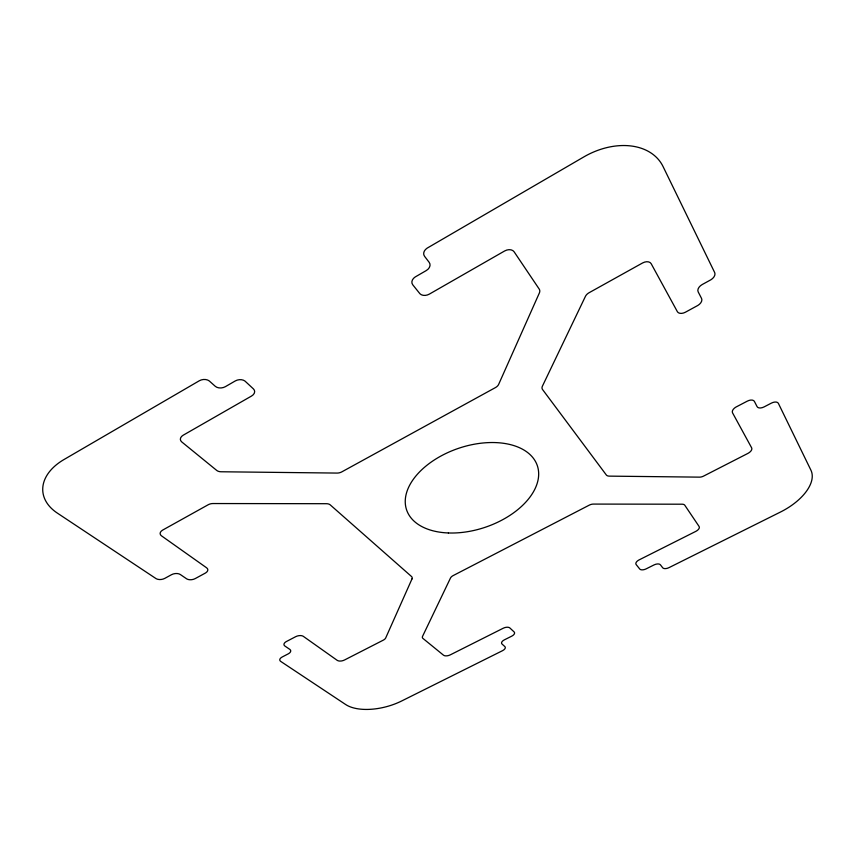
<?xml version="1.0" encoding="UTF-8"?>
<svg xmlns="http://www.w3.org/2000/svg" width="855" height="855" viewBox="0 0 855 855"><rect width="100%" height="100%" fill="white"/><g stroke="black" fill="none" stroke-linecap="round" stroke-linejoin="round"><path stroke-width="1.28" d="M411.992 578.92L385.723 637.905A5.419 2.864 -15.2 0 1 383.264 640.16L344.48 660.017A5.397 2.811 -14.2 0 1 337.244 660.37L303.151 636.227A5.622 3.014 -13 0 0 295.712 636.665L286.147 641.656A5.611 3.003 -12.7 0 0 284.843 645.995L289.866 649.426A5.579 2.96 -12.7 0 1 288.274 653.84L282.193 656.993A5.536 2.907 -12.7 0 0 280.643 661.353L345.612 704.488A42.782 21.407 -15.2 0 0 401.732 700.95L502.548 650.666A5.087 2.565 -18.1 0 0 504.845 646.572L502.013 644.029A5.119 2.597 -18.3 0 1 504.332 639.871L511.771 636.141A5.151 2.64 -18.4 0 0 514.133 631.941L509.73 627.848A5.183 2.672 -18.4 0 0 503.2 628.243L450.264 654.866A5.173 2.64 -16.8 0 1 443.51 655.197L422.969 638.45A5.322 2.789 -16.4 0 1 422.552 636.355L450.489 578.033A5.6 3.099 -17.4 0 1 453.171 575.586L589.213 505.166A5.761 3.249 -21.8 0 1 593.423 504.087L682.13 504.204A5.611 3.035 -23.9 0 1 684.812 505.262L699.112 526.498A5.461 2.875 -23.8 0 1 695.874 531.34L638.792 560.057A5.344 2.789 -22.2 0 0 636.141 564.535L639.829 569.131A5.312 2.757 -22.2 0 0 646.156 568.864L654 564.941A5.29 2.725 -22.4 0 1 660.413 564.813L662.785 567.891A5.28 2.715 -22.7 0 0 669.027 567.624L780.465 512.038A46.63 24.335 -25.9 0 0 810.925 470.197L778.392 403.389A6.135 3.441 -27.9 0 0 771.402 403.111L764.114 406.895A6.167 3.495 -27.8 0 1 757.081 406.627L754.409 401.423A6.177 3.527 -27.5 0 0 747.291 401.145L735.973 407.055A6.156 3.516 -27.2 0 0 732.532 412.815L751.652 447.86A5.889 3.228 -26.4 0 1 747.975 453.364L703.633 476.075A5.803 3.196 -25 0 1 699.497 477.143L609.305 476.128A5.942 3.441 -23 0 1 606.291 474.942L542.551 389.517A6.562 4.222 -22.8 0 1 542.412 386.171L585.418 296.396A7.054 4.788 -26.5 0 1 589.031 292.763L642.554 262.977A7.193 4.831 -29.1 0 1 651.189 263.725L677.47 311.861A6.883 4.393 -28.8 0 0 685.432 312.203L697.872 305.427A6.915 4.403 -29.3 0 0 701.549 298.438L698.161 291.854A6.99 4.478 -29.9 0 1 702.265 284.501L710.868 279.788A7.064 4.553 -30.4 0 0 714.673 272.542L663.085 166.597A64.061 46.02 -30.7 0 0 583.826 156.925L427.126 248.153A7.567 5.675 -20.9 0 0 424.55 256.297L429.189 262.367A7.503 5.579 -20.1 0 1 426.239 270.575L415.209 276.956A7.417 5.461 -19.6 0 0 412.751 284.779L419.891 293.703A7.353 5.365 -19.8 0 0 429.338 294.12L504.61 250.985A7.428 5.397 -24.6 0 1 514.122 251.808L539.184 289.033A7.161 5.002 -24.6 0 1 539.355 293.009L498.668 384.344A6.669 4.403 -20.9 0 1 495.408 387.604L341.829 471.864A6.509 4.136 -14.1 0 1 337.02 473.072L221.092 471.768A6.829 4.393 -9.6 0 1 216.71 470.41L181.752 441.928A7.107 4.692 -8 0 1 183.194 435.206L251.573 396.015A7.193 4.948 -10.2 0 0 253.433 388.918L245.043 381.127A7.257 5.023 -9.7 0 0 235.253 380.956L225.378 386.663A7.332 5.087 -8.9 0 1 215.246 386.289L209.272 380.945A7.374 5.109 -8.1 0 0 199.29 380.774L64.04 459.509A59.273 37.182 -5.4 0 0 57.338 513.096L156.187 578.707A6.38 3.698 -8.5 0 0 164.801 578.365L171.502 574.699A6.327 3.655 -9 0 1 180.32 574.517L186.785 578.931A6.284 3.644 -9.5 0 0 195.229 578.589L205.563 572.968A6.295 3.655 -9.7 0 0 206.643 567.827L161.477 535.829A6.616 3.997 -8.3 0 1 162.717 530.057L208.15 504.771A6.626 4.104 -9.6 0 1 213.066 503.542L326.396 503.702A6.316 3.869 -13.6 0 1 330.254 504.899L411.522 576.516A5.696 3.196 -16.1 0 1 411.992 578.92M448.383 532.964A69.009 41.671 -18.7 0 0 537.795 467.215A69.009 41.671 -18.7 0 0 429.691 463.154A69.009 41.671 -18.7 0 0 448.383 532.964"/></g></svg>
